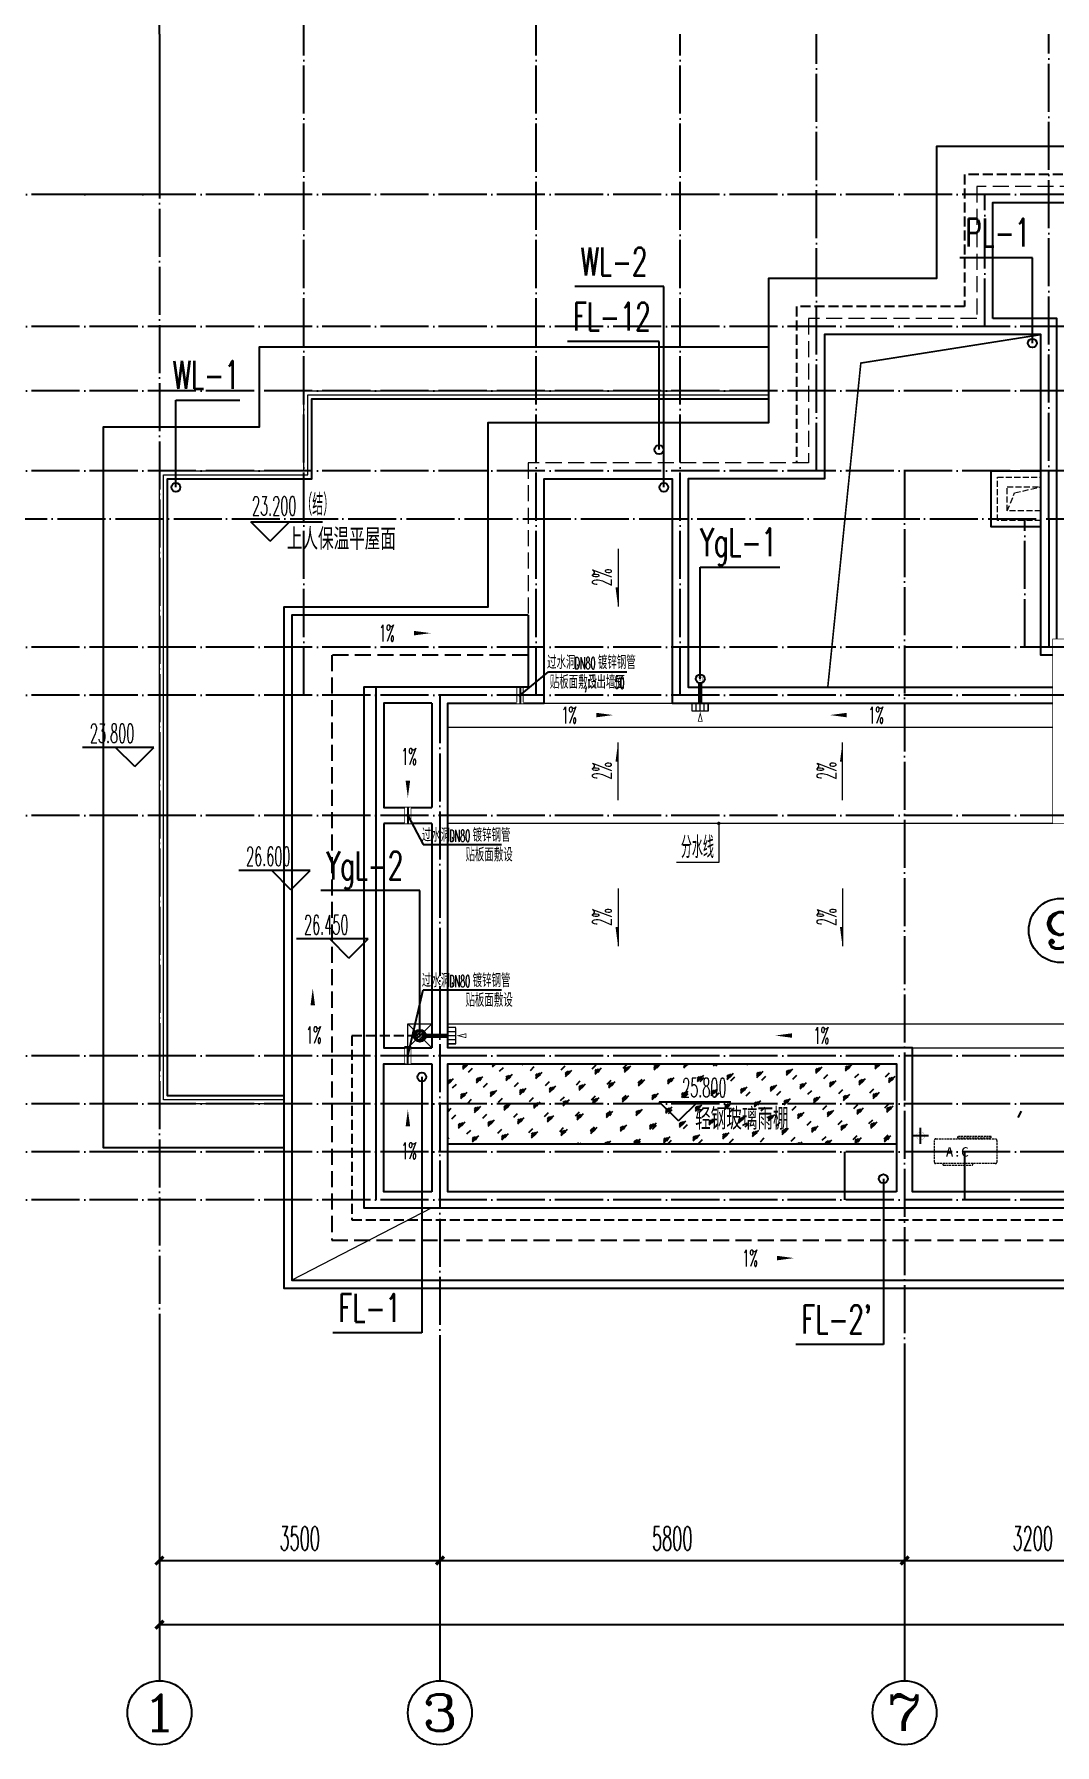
# Model space of a CAD drawing. Extents: x 27938 to 1507990, y 110129 to 923079.
# Drawn here: x 826353 to 839092, y 202607 to 223957 of the extents above; entities that cross this region are included whole.
import ezdxf
from ezdxf.enums import TextEntityAlignment as Align

# ---------------------------------------------------------------- set-up
doc = ezdxf.new("R2010")
doc.units = 0
doc.header["$LTSCALE"] = 1000
doc.header["$MEASUREMENT"] = 0
for name, pattern in [('#P_--_20B1_001_t3$0$DASH', [0.35, 0.25, -0.1]), ('$1$DASH', [0.35, 0.25, -0.1]), ('__DASH', [0.35, 0.25, -0.1]), ('DASH', [0.35, 0.25, -0.1]), ('DOTE', [2.4200000000000004, 2, -0.2, 0.02, -0.2])]:
    doc.linetypes.add(name, pattern=pattern)
for name, color, linetype in [('$RECOVER_210609100354-0', 7, 'Continuous'), ('----建筑底图', 8, 'Continuous'), ('AXIS', 3, 'Continuous'), ('AXIS_TEXT', 7, 'Continuous'), ('DIM_ELEV', 3, 'Continuous'), ('DIM_LEAD', 3, 'Continuous'), ('DIM_废水', 31, 'Continuous'), ('DIM_污水', 2, 'Continuous'), ('DIM_雨水', 4, 'Continuous'), ('DIM_餐饮排水', 31, 'Continuous'), ('DOTE', 1, 'Continuous'), ('LVTRY', 6, 'Continuous'), ('PIPE-雨水', 4, 'TG_Y'), ('PUB_TEXT', 4, 'Continuous'), ('ROOF', 4, 'Continuous'), ('VPIPE-凝结', 150, 'N'), ('VPIPE-废水', 31, 'Continuous'), ('VPIPE-污水', 2, 'W'), ('VPIPE-雨水', 4, 'Y'), ('VPIPE-餐饮排水', 41, 'P'), ('保温', 6, 'Continuous'), ('机电标识类', 1, 'Continuous'), ('污水', 3, 'Continuous'), ('看线', 251, 'Continuous')]:
    doc.layers.add(name, color=color, linetype=linetype)
for name, color, linetype, lineweight in [('平面-分水线', 214, 'Continuous', 15), ('平面-排水沟', 86, 'Continuous', 15), ('平面-栏杆', 135, 'Continuous', 15), ('平面-看线', 45, 'Continuous', 15), ('平面-空调预留孔', 173, 'Continuous', 15), ('空调', 76, 'Continuous', 13), ('线脚', 6, 'Continuous', 15)]:
    doc.layers.add(name, color=color, linetype=linetype, lineweight=lineweight)
doc.styles.add('_TCH_AXIS', font='COMPLEX', dxfattribs={"bigfont": 'GBCBIG'})
doc.styles.add('_TCH_DIM', font='SIMPLEX.shx', dxfattribs={"width": 0.7, "bigfont": 'GBCBIG.shx'})
doc.styles.add('_TCH_DIM_T3', font='SIMPLEX.shx', dxfattribs={"width": 0.4941176470588236, "bigfont": 'GBCBIG.shx'})
doc.styles.add('_TWT_SERIAL', font='SIMPLEX', dxfattribs={"width": 0.8, "height": 3.5, "bigfont": 'HZTXT'})
doc.styles.add('COMPLEX', font='COMPLEX')
doc.styles.add('DIM_FONT_T3', font='SIMPLEX', dxfattribs={"width": 0.7058823529411765, "bigfont": 'GBCBIG'})
doc.styles.get("Standard").update_dxf_attribs({"font": 'gbenor.shx', "bigfont": 'gbcbig.shx'})
doc.styles.add('TG_LINETYPE', font='SIMPLEX', dxfattribs={"width": 0.8, "height": 3, "bigfont": 'HZTXT'})
doc.styles.add('黑体', font='simhei.ttf')
doc.linetypes.add('N', pattern='A,3,-0.2,["N",Standard,S=0.25,R=0,X=-0.1,Y=-0.115],-0.2', length=3.4)
doc.linetypes.add('P', pattern='A,3,-0.2,["P",Standard,S=0.25,R=0,X=-0.1,Y=-0.115],-0.2', length=3.4)
doc.linetypes.add('TG_Y', pattern='A,2,-0.229,["Y",TG_LINETYPE,S=0.1,R=0,X=-0.229,Y=-0.15],0', length=2.229)
doc.linetypes.add('W', pattern='A,3,-0.2,["W",Standard,S=0.25,R=0,X=-0.1,Y=-0.115],-0.2', length=3.4)
doc.linetypes.add('Y', pattern='A,3,-0.2,["Y",Standard,S=0.25,R=0,X=-0.1,Y=-0.115],-0.2', length=3.4)
doc.dimstyles.new('_TCH_ARCH&&100', dxfattribs={"dimtxt": 297.5, "dimasz": 100, "dimexe": 250, "dimexo": 300, "dimgap": 126.25, "dimtad": 1, "dimdec": 0, "dimzin": 0, "dimdsep": 46, "dimtxsty": '_TCH_DIM_T3', "dimblk": 'ARCHTICK', "dimcen": 0.09, "dimclrt": 4, "dimazin": 2, "dimtfac": 1, "dimtdec": 0, "dimtix": 1, "dimtmove": 2, "dimatfit": 3, "dimfxl": 100, "dimtolj": 1, "dimtzin": 0, "dimarcsym": 0})

# ---------------------------------------------------------------- blocks, each defined once
blk = doc.blocks.new('gsergvr')
at = {"layer": '平面-空调预留孔', "linetype": 'DASH', "ltscale": 0.1}
for p, q in [((34075.40689820799, 17176.21177392045), (34075.40689820799, 17166.21177392045)), ((34085.40689820799, 17156.21177392045), (34438.2425664645, 17156.21177392045)), ((34448.2425664645, 17166.21177392045), (34448.2425664645, 17176.21177392045))]:
    blk.add_line(p, q, dxfattribs=at)
blk.add_lwpolyline([(34679.34183939642, 17515.32109233934), (34259.5236940319, 17515.32109233934), (34259.5236940319, 17500.20703668251), (34679.34183939642, 17500.20703668251)], close=True, dxfattribs=at)
blk.add_lwpolyline([(34728.55383313683, 17176.21177392068), (33988.55383313683, 17176.21177392045, -0.414213562373517), (33968.55383313683, 17196.21177392045), (33968.5538331373, 17466.21177392045, -0.414213562372746), (33988.5538331373, 17486.21177392045), (34728.55383313636, 17486.21177392045, -0.4142135623727947), (34748.55383313636, 17466.21177392045), (34748.55383313683, 17196.21177392091, -0.4142135623733224)], format="xyb", close=True, dxfattribs=at)
for centre, start, end in [((34085.40689820799, 17166.21177392045), 180, 270), ((34438.2425664645, 17166.21177392045), 270, 0)]:
    blk.add_arc(centre, 10, start, end, dxfattribs=at)
at = {"layer": '平面-空调预留孔', "color": 251, "linetype": 'DASH', "ltscale": 0.1, "true_color": 0x636466, "style": '黑体', "width": 1.2}
blk.add_text('A.C', height=117.045, dxfattribs=at).set_placement((34110.94965887904, 17264.83656359856))
blk = doc.blocks.new('rtyryrtyeeretee')
at = {"layer": '平面-空调预留孔'}
blk.add_blockref('gsergvr', (635673.4605407391, 326705.7952499206), dxfattribs=at)
blk = doc.blocks.new('GGDGDGDG')
at = {"layer": '机电标识类', "color": 250, "linetype": 'DASH', "ltscale": 400}
for p, q in [((704092.518312035, 766289.778960277), (704092.5180551868, 766489.7787460767)), ((704192.5181975978, 766389.7788858804), (703992.5181975979, 766389.7786917092))]:
    blk.add_line(p, q, dxfattribs=at)
at = {"layer": '空调', "color": 1, "linetype": 'DASH', "const_width": 2}
blk.add_lwpolyline([(704042.5181975979, 766389.7789660976, 0.999999145628318), (704142.5181975978, 766389.7788373376, 0.9999991456387952), (704042.5181975979, 766389.7787402523)], format="xyb", dxfattribs=at)
blk = doc.blocks.new('DFSFSF')
at = {"layer": '平面-分水线'}
for p, q in [((697141.9143252881, 775567.7311356195), (697141.9143252881, 775667.5561356199)), ((697342.3369560526, 775667.5561356199), (697142.6869560517, 775667.5561356199)), ((697193.1069603423, 775567.7311356195), (697193.1069603423, 775667.5561356199)), ((697242.5119560522, 775567.7311356195), (697242.5119560522, 775667.5561356199)), ((697291.916951762, 775567.7311356195), (697291.916951762, 775667.5561356199)), ((697342.3369560526, 775667.5561356199), (697342.3369560526, 775567.7311356195)), ((697342.3369560526, 775567.7311356195), (697342.3369560526, 775667.5561356199)), ((697342.3369560526, 775567.7311356195), (697142.6869560517, 775567.7311356195))]:
    blk.add_line(p, q, dxfattribs=at)
blk = doc.blocks.new('DFGDGDGD')
at = {"layer": '平面-分水线', "const_width": 10}
blk.add_lwpolyline([(697267.5119560522, 775440.6606483405), (697242.5119560522, 775540.6606483405), (697217.5119560522, 775440.6606483405)], close=True, dxfattribs=at)
blk.add_blockref('DFSFSF', (0, 0))
blk = doc.blocks.new('GDGDGDRGDR')
at = {"linetype": '__DASH', "ltscale": 0.1}
blk.add_wipeout([(425935.0893827186, 371498.33181868016), (425734.9359355549, 371498.33181859215), (425734.9359352478, 371418.331818531), (425935.08938238653, 371418.3318185004)], dxfattribs=at).dxf.layer = '污水'
at = {"layer": '机电标识类', "color": 250, "linetype": 'DASH', "ltscale": 400}
for p, q in [((425834.8193114293, 371358.3318185735), (425834.8193114294, 371558.3318185735)), ((425935.0893824034, 371458.3318185734), (425734.9359355539, 371458.3318185735))]:
    blk.add_line(p, q, dxfattribs=at)
at = {"layer": '污水', "linetype": '__DASH', "ltscale": 0.1, "const_width": 10}
blk.add_lwpolyline([(425935.0893824034, 371498.3318185734), (425734.9359355539, 371498.3318185735), (425734.9359355539, 371418.3318185735), (425935.0893824033, 371418.3318185734)], close=True, dxfattribs=at)
blk = doc.blocks.new('HFHFHFTH')
blk.add_lwpolyline([(431616.578812896, 217807.5376053511), (430996.578812896, 217807.5376053511), (430996.578812896, 218507.5376053512), (431616.578812896, 218507.5376053512)])
at = {"layer": '线脚', "color": 150, "linetype": '$1$DASH', "ltscale": 0.3}
for points in [[(431616.578812896, 217887.5376053511), (431076.578812896, 217887.5376053511), (431076.578812896, 218427.5376053512), (431616.578812896, 218427.5376053512)], [(431196.578812896, 218007.5376053511), (431290.042010945, 218231.8769901294), (431616.578812896, 218307.5376053512)]]:
    blk.add_lwpolyline(points, dxfattribs=at)
blk.add_lwpolyline([(431196.578812896, 218307.5376053512), (431616.578812896, 218307.5376053512), (431616.578812896, 218007.5376053511), (431196.578812896, 218007.5376053511)], close=True, dxfattribs=at)
blk = doc.blocks.new('$lvtry$00000171')
at = {"color": 0}
for p, q in [((-74.24621202462731, 10.60660171788186), (-10.60660171788186, 74.24621202462731)), ((-69.81875867368217, -27.39235180270043), (27.39235180242758, 69.81875867368217)), ((-53.03300858900184, -53.03300858886359), (53.03300858900184, 53.03300858886359)), ((-27.39235180242758, -69.81875867368217), (69.81875867368217, 27.39235180270043)), ((10.60660171788186, -74.24621202462731), (74.24621202462731, -10.60660171788186))]:
    blk.add_line(p, q, dxfattribs=at)
blk.add_circle((0, 0), 75, dxfattribs=at)
blk.add_point((0, 0), dxfattribs=at)
blk = doc.blocks.new('R5T6Y7TRF')
at = {"layer": '平面-分水线', "color": 4, "elevation": -134.4000000000001}
blk.add_lwpolyline([(392484.8541893135, -26437.61814984633), (392784.8541893135, -26437.61814984633), (392784.8541893135, -26737.61814984633), (392484.8541893135, -26737.61814984633)], close=True, dxfattribs=at)
for points in [[(392484.8541893137, -26437.61814984609), (392581.6677419271, -26534.43170245946)], [(392688.0406367002, -26534.43170245946), (392784.8541893137, -26437.61814984609)], [(392484.8541893137, -26737.61814984609), (392593.291564103, -26629.18077505683)], [(392676.4168145243, -26629.18077505683), (392784.8541893137, -26737.61814984609)]]:
    blk.add_lwpolyline(points, dxfattribs=at)
at = {"layer": 'LVTRY', "color": 4}
blk.add_blockref('$lvtry$00000171', (392634.8541893135, -26587.61814984633, -134.4000000000001), dxfattribs=at)
blk = doc.blocks.new('_ArchTick')
at = {"color": 0, "linetype": 'ByBlock', "const_width": 0.4}
blk.add_lwpolyline([(-0.5, -0.5), (0.5, 0.5)], dxfattribs=at)
blk = doc.blocks.new('*D1266')
at = {"layer": 'AXIS', "color": 0, "lineweight": -2}
for p, q in [((14302.46589115629, -31499.80005289003), (14302.46589115629, -34749.80005289003)), ((64302.45275874267, -31499.80005289003), (64302.45275874267, -34749.80005289003)), ((14302.46589115629, -34499.80005289003), (64302.45275874267, -34499.80005289003))]:
    blk.add_line(p, q, dxfattribs=at)
at = {"layer": 'Defpoints', "color": 0}
for p in [(14302.46589115629, -31199.80005289003), (64302.45275874267, -31199.80005289003), (64302.45275874267, -34499.80005289003)]:
    blk.add_point(p, dxfattribs=at)
at = {"layer": 'AXIS', "color": 0, "lineweight": -2, "xscale": 100, "yscale": 100, "zscale": 100, "rotation": 180}
blk.add_blockref('_ArchTick', (14302.46589115629, -34499.80005289003), dxfattribs=at)
at = {"layer": 'AXIS', "color": 0, "lineweight": -2, "xscale": 100, "yscale": 100, "zscale": 100}
blk.add_blockref('_ArchTick', (64302.45275874267, -34499.80005289003), dxfattribs=at)
at = {"layer": 'AXIS', "color": 4, "insert": (39302.45932494948, -34224.80005289003), "char_height": 297.5, "attachment_point": 5, "style": '_TCH_DIM_T3'}
blk.add_mtext('\\A1;50000', dxfattribs=at)
blk = doc.blocks.new('*D1267')
at = {"layer": 'AXIS', "color": 0, "lineweight": -2}
for p, q in [((14302.46589115635, -31499.80005289003), (14302.46589115635, -33949.80005289003)), ((17802.46589115751, -31499.80005289003), (17802.46589115751, -33949.80005289003)), ((14302.46589115635, -33699.80005289003), (17802.46589115751, -33699.80005289003))]:
    blk.add_line(p, q, dxfattribs=at)
at = {"layer": 'Defpoints', "color": 0}
for p in [(14302.46589115635, -31199.80005289003), (17802.46589115751, -31199.80005289003), (17802.46589115751, -33699.80005289003)]:
    blk.add_point(p, dxfattribs=at)
at = {"layer": 'AXIS', "color": 0, "lineweight": -2, "xscale": 100, "yscale": 100, "zscale": 100, "rotation": 180}
blk.add_blockref('_ArchTick', (14302.46589115635, -33699.80005289003), dxfattribs=at)
at = {"layer": 'AXIS', "color": 0, "lineweight": -2, "xscale": 100, "yscale": 100, "zscale": 100}
blk.add_blockref('_ArchTick', (17802.46589115751, -33699.80005289003), dxfattribs=at)
at = {"layer": 'AXIS', "color": 4, "insert": (16052.46589115693, -33424.80005289003), "char_height": 297.5, "attachment_point": 5, "style": '_TCH_DIM_T3'}
blk.add_mtext('\\A1;3500', dxfattribs=at)
blk = doc.blocks.new('*D1268')
at = {"layer": 'AXIS', "color": 0, "lineweight": -2}
for p, q in [((17802.46589115751, -31499.80005289003), (17802.46589115751, -33949.80005289003)), ((23602.4444134931, -31499.80005289003), (23602.4444134931, -33949.80005289003)), ((17802.46589115751, -33699.80005289003), (23602.4444134931, -33699.80005289003))]:
    blk.add_line(p, q, dxfattribs=at)
at = {"layer": 'Defpoints', "color": 0}
for p in [(17802.46589115751, -31199.80005289003), (23602.4444134931, -31199.80005289003), (23602.4444134931, -33699.80005289003)]:
    blk.add_point(p, dxfattribs=at)
at = {"layer": 'AXIS', "color": 0, "lineweight": -2, "xscale": 100, "yscale": 100, "zscale": 100, "rotation": 180}
blk.add_blockref('_ArchTick', (17802.46589115751, -33699.80005289003), dxfattribs=at)
at = {"layer": 'AXIS', "color": 0, "lineweight": -2, "xscale": 100, "yscale": 100, "zscale": 100}
blk.add_blockref('_ArchTick', (23602.4444134931, -33699.80005289003), dxfattribs=at)
at = {"layer": 'AXIS', "color": 4, "insert": (20702.4551523253, -33424.80005289003), "char_height": 297.5, "attachment_point": 5, "style": '_TCH_DIM_T3'}
blk.add_mtext('\\A1;5800', dxfattribs=at)
blk = doc.blocks.new('*D1269')
at = {"layer": 'AXIS', "color": 0, "lineweight": -2}
for p, q in [((23602.4444134931, -31499.80005289003), (23602.4444134931, -33949.80005289003)), ((26802.45933210419, -31499.80005289003), (26802.45933210419, -33949.80005289003)), ((23602.4444134931, -33699.80005289003), (26802.45933210419, -33699.80005289003))]:
    blk.add_line(p, q, dxfattribs=at)
at = {"layer": 'Defpoints', "color": 0}
for p in [(23602.4444134931, -31199.80005289003), (26802.45933210419, -31199.80005289003), (26802.45933210419, -33699.80005289003)]:
    blk.add_point(p, dxfattribs=at)
at = {"layer": 'AXIS', "color": 0, "lineweight": -2, "xscale": 100, "yscale": 100, "zscale": 100, "rotation": 180}
blk.add_blockref('_ArchTick', (23602.4444134931, -33699.80005289003), dxfattribs=at)
at = {"layer": 'AXIS', "color": 0, "lineweight": -2, "xscale": 100, "yscale": 100, "zscale": 100}
blk.add_blockref('_ArchTick', (26802.45933210419, -33699.80005289003), dxfattribs=at)
at = {"layer": 'AXIS', "color": 4, "insert": (25202.45187279864, -33424.80005289003), "char_height": 297.5, "attachment_point": 5, "style": '_TCH_DIM_T3'}
blk.add_mtext('\\A1;3200', dxfattribs=at)
blk = doc.blocks.new('_AXISO')
at = {"color": 0}
blk.add_circle((0, 0), 0.5, dxfattribs=at)
at = {"layer": 'AXIS_TEXT', "color": 0, "style": 'COMPLEX', "width": 1.041666666666667}
blk.add_attdef('A', text='', height=0.56, dxfattribs=at).set_placement((-0.25, -0.28), (0.25, -0.28), align=Align.FIT)
blk = doc.blocks.new('*D1279')
at = {"layer": 'AXIS', "color": 0, "lineweight": -2}
for p, q in [((14302.4658911585, -14349.80005535585), (14302.4658911585, -11099.80005404908)), ((64302.46589045407, -14349.80005532136), (64302.46589045407, -11099.80005404908)), ((14302.4658911585, -11349.80005404908), (64302.46589045407, -11349.80005404908))]:
    blk.add_line(p, q, dxfattribs=at)
at = {"layer": 'Defpoints', "color": 0}
for p in [(64302.46589045407, -11349.80005404908), (14302.4658911585, -14649.80005535585), (64302.46589045407, -14649.80005532136)]:
    blk.add_point(p, dxfattribs=at)
at = {"layer": 'AXIS', "color": 0, "lineweight": -2, "xscale": 100, "yscale": 100, "zscale": 100, "rotation": 180}
blk.add_blockref('_ArchTick', (14302.4658911585, -11349.80005404908), dxfattribs=at)
at = {"layer": 'AXIS', "color": 0, "lineweight": -2, "xscale": 100, "yscale": 100, "zscale": 100}
blk.add_blockref('_ArchTick', (64302.46589045407, -11349.80005404908), dxfattribs=at)
at = {"layer": 'AXIS', "color": 4, "insert": (39302.46589080628, -11074.80005404908), "char_height": 297.5, "attachment_point": 5, "style": '_TCH_DIM_T3'}
blk.add_mtext('\\A1;50000', dxfattribs=at)
blk = doc.blocks.new('A$C7FBD0C6F')
at = {"layer": '保温', "linetype": 'Continuous', "ltscale": 10}
h = blk.add_hatch(dxfattribs=at)
h.set_pattern_fill('玻璃1', color=8, scale=35, style=0)
h.set_pattern_definition([(45, (-406314.1128116931, -238592.8014090532), (-171.459252302114, 171.459252302114), [78.4, -201.6]), (45, (-406280.5128116931, -238578.8014090532), (-171.459252302114, 171.459252302114), [33.6, -246.4]), (45, (-406314.1128116931, -238578.8014090532), (-171.459252302114, 171.459252302114), [56, -224]), (45, (-406297.3128116931, -238592.8014090532), (188.0904037956217, -188.0904037956217), [70, -210]), (45, (-406314.1128116931, -238606.8014090532), (-171.459252302114, 171.459252302114), [112, -168]), (45, (-406314.1128116931, -238564.8014090532), (-171.459252302114, 171.459252302114), [28, -252])])
h.paths.add_polyline_path([(23502.54010701401, -28499.89109875041), (23502.52596144367, -27499.85321578756), (17902.46584753384, -27499.78394197172), (17902.47999310418, -28499.82182493457)])
at = {"layer": '平面-排水沟'}
for points in [[(20026.39090789965, -21793.30341650182), (20026.38838819314, -21553.30341651505), (19994.3883881949, -21553.30375247591)], [(20026.39090789965, -23489.23442424685), (20026.38838819314, -23729.23442423363), (19994.3883881949, -23729.23408827276)], [(22827.89090789965, -23489.23442424685), (22827.88838819314, -23729.23442423363), (22795.8883881949, -23729.23408827276)], [(20026.39090789965, -26033.30341650182), (20026.38838819314, -25793.30341651505), (19994.3883881949, -25793.30375247591)], [(22827.89090789965, -26033.30341650182), (22827.88838819314, -25793.30341651505), (22795.8883881949, -25793.30375247591)]]:
    blk.add_hatch(color=8, dxfattribs=at).paths.add_polyline_path(points)
at = {"layer": '$RECOVER_210609100354-0', "color": 8, "const_width": 8}
blk.add_lwpolyline([(25452.46589588001, -22199.8000540486), (28152.4658861403, -22199.80005404862), (28152.4658861403, -24499.8000540908), (25452.46589588001, -24499.8000540908)], close=True, dxfattribs=at)
at = {"color": 8}
blk.add_line((25057.59556554729, -28093.41988455231), (25014.38836610905, -28168.57606949069), dxfattribs=at)
at = {"color": 8, "const_width": 20}
blk.add_lwpolyline([(22643.88712805347, -22799.80005888647), (23056.38712801266, -18754.30005406681), (25302.46583053574, -18399.80005388887)], dxfattribs=at)
at = {"layer": 'AXIS', "color": 8}
for p, q in [((14302.46589115623, -14649.80005406681), (14302.46589115623, -10649.80005406681)), ((16102.46589115646, -14649.80005406681), (16102.46589115646, -10649.80005406681)), ((19002.46589038102, -14649.80005406681), (19002.46589038102, -10649.80005406681)), ((14302.46589115635, -31199.80005289003), (14302.46589115635, -35199.80005289003)), ((17802.46589115734, -31199.8000528902), (17802.46589115734, -35199.8000528902)), ((23602.44441349315, -31199.85803825059), (23602.44441349315, -35199.85803825059))]:
    blk.add_line(p, q, dxfattribs=at)
at = {"layer": 'DIM_ELEV', "color": 8}
for p, q in [((15684.00204623007, -20976.86738854219), (15444.00204623007, -20736.86738854219)), ((15444.00204623007, -20736.86738854219), (16336.25242962997, -20736.86738854219)), ((15684.00204623007, -20976.86738854219), (15924.00204623007, -20736.86738854219)), ((14233.38718984387, -23550.66314960457), (13341.13680644397, -23550.66314960457)), ((13993.38718984387, -23790.66314960457), (13753.38718984387, -23550.66314960457)), ((13993.38718984387, -23790.66314960457), (14233.38718984387, -23550.66314960457)), ((16183.46584597632, -25087.30005398704), (15291.21546257642, -25087.30005398704)), ((15943.46584597632, -25327.30005398704), (15703.46584597632, -25087.30005398704)), ((15943.46584597632, -25327.30005398704), (16183.46584597632, -25087.30005398704)), ((16906.88712866203, -25940.8000513922), (16014.63674526213, -25940.8000513922)), ((16666.88712866203, -26180.8000513922), (16426.88712866203, -25940.8000513922)), ((16666.88712866203, -26180.8000513922), (16906.88712866203, -25940.8000513922)), ((20779.99527918187, -28213.45602610026), (20539.99527918187, -27973.45602610026)), ((20539.99527918187, -27973.45602610026), (21432.24566258176, -27973.45602610026)), ((20779.99527918187, -28213.45602610026), (21019.99527918187, -27973.45602610026))]:
    blk.add_line(p, q, dxfattribs=at)
at = {"layer": 'DIM_LEAD', "color": 8}
for p, q in [((19157.88718830689, -22609.30140905315), (20136.38718830692, -22609.30140905315)), ((17594.26203989529, -24764.39507962595), (18572.76203989531, -24764.39507962595)), ((17594.26208489842, -26578.96848220954), (18572.76208489845, -26578.96848220954))]:
    blk.add_line(p, q, dxfattribs=at)
at = {"layer": 'DOTE', "color": 169, "linetype": 'DOTE', "ltscale": 0.3}
for p, q in [((14302.46589115623, -14649.80005406681), (14302.46589115635, -31199.80005289003)), ((16102.46589027159, -22899.80006129062), (16102.46589027159, -14649.80005406681)), ((19002.46589038102, -22899.80005309894), (19002.46589038102, -14649.80005406681)), ((20802.46589047147, -22899.80005309894), (20802.46589105699, -14649.80005406681)), ((22502.46588991862, -20099.80006161355), (22502.46588989184, -14649.80005406681)), ((25402.4658904993, -20699.52979386854), (25402.46589049918, -14649.80005406681)), ((66302.46589040197, -16649.80005406681), (12302.46589115635, -16649.80005406681)), ((24602.4658904993, -18299.80005386425), (24602.46589049918, -16649.80005406687)), ((66302.46589040197, -18299.80005386425), (12302.46589115635, -18299.80005386425)), ((66302.46589040197, -19099.80005979235), (12302.46589115635, -19099.80005979229)), ((66302.46589040197, -20099.80005330971), (12302.46589115635, -20099.80005330959)), ((23602.6828008946, -20099.80005330965), (23602.44441473804, -31199.80005289003)), ((12302.46589115635, -20699.52978280903), (66302.46589040197, -20699.52982839773)), ((25102.46514779772, -22299.80005404865), (25102.46514753322, -20699.80005404772)), ((66302.46589040197, -22299.80005404877), (12302.46589115635, -22299.8000540486)), ((66302.46589040197, -22899.800053099), (12302.46589115635, -22899.80005309894)), ((17802.46589098452, -22899.80006120331), (17802.46589098452, -31199.80005289003)), ((66302.46589040197, -24399.80005482514), (12302.46589115635, -24399.80005378841)), ((66302.46589040197, -27399.80006144871), (12302.46589115635, -27399.80006144871)), ((17002.46589098452, -27399.80006144865), (17002.46589098452, -27999.80006144877)), ((66302.46589040197, -27999.80006144877), (12302.46589115635, -27999.80006144877)), ((66302.46589040197, -28599.80005289009), (12302.46589115635, -28599.80005289009)), ((22852.50025276397, -28599.80005289003), (22852.48736702581, -29199.80005289003)), ((24352.47018638696, -28599.80005289003), (24352.48307212512, -29199.80005289003)), ((66302.46589040197, -29199.80005289009), (12302.46589115635, -29199.80005289003))]:
    blk.add_line(p, q, dxfattribs=at)
at = {"layer": 'DOTE', "color": 169, "ltscale": 0.2}
for p, q in [((25402.4658904993, -20699.52979386848), (25402.4658904993, -22299.80005404865)), ((17002.46592027223, -22799.80005204171), (17002.46589098452, -29199.80005289006))]:
    blk.add_line(p, q, dxfattribs=at)
at = {"layer": 'ROOF', "color": 8, "ltscale": 0.8}
for points in [[(37052.47741890716, -27299.80004642159), (37052.47725168179, -22299.80006129551), (35202.46584045689, -22299.80006118026), (35202.46584076656, -19499.80006165386), (31702.46584164206, -19499.80006156722), (31702.46584168664, -17699.8000538201), (29602.46482093318, -17699.80005396029), (29602.46482081671, -16049.80005004007), (24002.46684472926, -16049.80005447831), (24002.46684615978, -17699.80005395639), (21902.46582973213, -17699.80005383358), (21902.46582962951, -19499.80006170791), (18402.46582981513, -19499.80006175925), (18402.46570958773, -21799.79842414547), (17702.46570913971, -21799.79842442524)], [(24702.46583020507, -18199.80005386425), (24702.46583020495, -16749.80005406687), (28902.46583114198, -16749.80005406687), (28902.46583114198, -18199.80005386425), (28102.46583122638, -18199.80005386425), (28102.4658290316, -20799.52979614795), (30102.26180068078, -20799.52979783624), (30102.26180068078, -20199.80005330962), (34502.46583126026, -20199.80005330965), (34502.46583126026, -22999.80005309658), (36352.47725167952, -22999.80005314076), (36352.47725167946, -27299.73187383419), (29902.42293982097, -27299.86824906321), (29902.42348334694, -29099.80005290045), (23702.50831252063, -29099.80005287967), (23702.50776899472, -27299.86019527123), (17902.45441051788, -27299.73777961245), (17902.46532312391, -22999.80006113616), (19102.46583132882, -22999.80006065653), (19102.46583010256, -20199.80006174897), (20702.46583011933, -20199.80006168169), (20702.4658301794, -22999.80005309894), (25452.46589588001, -22999.80005309894)], [(25502.46583020495, -22199.80005404862), (25502.46583020501, -18199.80005386422), (24702.46583020507, -18199.80005386425)], [(15852.46585193661, -28549.80005585952), (13602.46589111764, -28549.80006328807), (13602.46589094045, -19549.80610268062), (15552.46589276363, -19549.78193765634), (15552.46589282813, -18549.80006162904), (21902.46582968364, -18549.80006149251)], [(25452.44336995919, -22399.80394547741), (25302.46583012742, -22399.80419072532), (25302.46583053574, -18399.80005388887), (22602.46582957992, -18399.80005392485), (22602.4658296039, -20199.80125821719), (20902.46583004791, -20199.80125825366), (20902.46583010367, -22799.8000608884), (25452.465833669, -22799.80005565772)], [(15852.46584048972, -27899.8000560246), (14402.46589110483, -27899.80006103986), (14402.46589095326, -20199.79737648036), (16202.46589272167, -20199.77321145608), (16202.46589278616, -19199.80006161507), (21902.46582964662, -19199.80006149251)], [(17702.46570913971, -21799.79842442524), (15852.47711132956, -21799.79842552045), (15852.46581231285, -26299.80005468885), (15852.46581231285, -26299.80005468885), (15852.46588275506, -30299.80005237326), (37752.46580095083, -30299.80005237326), (37752.46580650803, -29099.80005869447), (39302.46583327849, -29099.80005436455)], [(18902.46584337403, -21899.79845738964), (15952.46582618076, -21899.79841727007), (15952.46588099399, -30199.80005237326), (37652.46580141393, -30199.80005237326), (37652.46580697113, -28999.80005897381), (39302.46583299915, -28999.80005436455)], [(17702.46583176503, -22799.80005524505), (16852.46589098452, -22799.80005135527), (16852.46589098452, -29299.80005237326), (17702.46583043697, -29299.80005242897)], [(17702.46583084977, -22999.80006470345), (17102.4803324269, -22999.80027783423), (17102.47595013253, -24299.8000603753), (17702.46583191352, -24299.80004559137)], [(17702.46589223086, -22999.80006470342), (17702.46589196526, -24299.80004559137)], [(17102.47527593328, -24499.80004735471), (17102.46583714371, -27299.80006795918), (17702.46583436831, -27299.80003890154)], [(17702.46583191352, -24499.8000607476), (17102.47527593328, -24499.80004735471)], [(17702.4658919244, -24499.8000607476), (17702.46589135227, -27299.80003890154)], [(17702.46589094365, -29299.80005242897), (36752.46581427433, -29299.80005367717), (36752.46581427433, -27299.80005525079), (37052.47725168179, -27299.80005394691)], [(17702.46589098452, -29099.80005289003), (17102.46589098452, -29099.80005289003), (17102.46589098452, -27499.80006144871), (17702.46589098452, -27499.80006144871)], [(17702.46589131141, -27499.80006144871), (17702.46589098452, -29099.80005289003)]]:
    blk.add_lwpolyline(points, dxfattribs=at)
at = {"layer": 'ROOF', "color": 8, "linetype": '__DASH', "ltscale": 0.8}
blk.add_lwpolyline([(18902.46583657409, -22399.80031669137), (16452.47687477776, -22399.79752363462), (16452.46587218874, -29699.80005237326), (37152.46580372943, -29699.80005237326), (37152.46580928657, -28499.80006037056), (39302.4658316024, -28499.80005436455)], dxfattribs=at)
at = {"layer": 'ROOF', "color": 8, "ltscale": 0.8}
blk.add_lwpolyline([(23502.52596144367, -29099.80005237326), (17902.46586162254, -29099.80654381574), (17902.46583344531, -27499.79044574159), (23502.52596144367, -27499.92247727601)], close=True, dxfattribs=at)
at = {"layer": 'VPIPE-凝结', "color": 8}
for p, q in [((21052.45303383446, -22999.80005309478), (21052.45306717505, -22749.80014678559)), ((17902.45498449152, -27149.7249833392), (17607.46490715124, -27149.84265985692))]:
    blk.add_line(p, q, dxfattribs=at)
at = {"layer": 'VPIPE-雨水', "color": 8}
for centre in [(21052.41135762102, -22694.80016260085), (17552.46492296649, -27149.80095030289)]:
    blk.add_circle(centre, 55, dxfattribs=at)
at = {"layer": '保温', "color": 8, "linetype": 'Continuous', "ltscale": 10}
blk.add_line((17902.46583344531, -28499.79044574159), (23502.52596144367, -28499.92247727601), dxfattribs=at)
at = {"layer": '平面-排水沟', "color": 8}
for p, q in [((19102.46583132882, -22999.80006065653), (20702.4658301794, -22999.80006062222)), ((17902.46456181695, -23299.78089231209), (25452.46589588001, -23299.80005309894)), ((25452.46589588001, -24499.80005409065), (17902.45986682089, -24499.80005409065)), ((21283.01316427346, -24499.80004550083), (21283.0131642737, -24989.1411036035)), ((21283.0131642737, -24989.1411036035), (20754.90442535304, -24989.1411036035)), ((17902.45441051788, -26999.73777961245), (36352.47725167946, -26999.73777961271)), ((23702.50776895724, -27299.73602817656), (29902.42293982097, -27299.86824906321)), ((17702.46583043697, -29299.80005242897), (15952.46588099399, -30199.80005237326))]:
    blk.add_line(p, q, dxfattribs=at)
for points in [[(20026.38334813091, -21073.24158090699), (20026.39090789965, -21793.30341650182)], [(20026.38334813091, -24209.29625984168), (20026.39090789965, -23489.23442424685)], [(22827.88334813091, -24209.29625984168), (22827.89090789965, -23489.23442424685)], [(20026.38334813091, -25313.24158090699), (20026.39090789965, -26033.30341650182)], [(22827.88334813091, -25313.24158090699), (22827.89090789965, -26033.30341650182)]]:
    blk.add_lwpolyline(points, dxfattribs=at)
for points in [[(17280.38718815736, -22125.2984362884, 0, 0, 0), (17688.19895192148, -22125.29843628817, 0, 56.00000000000001, 0), (17478.19895192148, -22125.29843628829, 0, 0, 0)], [(19556.94923590519, -23147.66056221249, 0, 0, 0), (19964.76099966932, -23147.66056221272, 0, 56.00000000000001, 0), (19754.76099966932, -23147.6605622126, 0, 0, 0)], [(23079.4568317635, -23147.66056221249, 0, 0, 0), (22671.64506799937, -23147.66056221272, 0, 56.00000000000001, 0), (22881.64506799937, -23147.66056221272, 0, 0, 0)], [(16215.57534760947, -26966.70405692296, 0, 0, 0), (16215.57534760924, -26558.89229315883, 0, 56.00000000000001, 0), (16215.57534760936, -26768.89229315883, 0, 0, 0)], [(22396.9568317635, -27147.59828872606, 0, 0, 0), (21989.14506799937, -27147.59828872629, 0, 56.00000000000001, 0), (22199.14506799937, -27147.59828872629, 0, 0, 0)], [(17403.0156658091, -28411.19936891535, 0, 0, 0), (17402.47089100617, -28071.49227969983, 0, 56.00000000000001, 0), (17402.80765925488, -28281.49200966905, 0, 0, 0)], [(21814.06236767059, -29925.30005237326, 0, 0, 0), (22221.87413143471, -29925.30005237303, 0, 56.00000000000001, 0), (22011.87413143471, -29925.30005237315, 0, 0, 0)]]:
    blk.add_lwpolyline(points, format="xyseb", dxfattribs=at)
at = {"layer": '平面-排水沟', "color": 8, "const_width": 21.33333333333333}
blk.add_lwpolyline([(21283.01316427346, -24489.13337883416, 1), (21283.01316427347, -24510.4667121675, 1)], format="xyb", close=True, dxfattribs=at)
at = {"layer": '平面-栏杆', "color": 8}
for points in [[(15852.46584225079, -27999.8000560246), (14302.46589110681, -27999.80006138573), (14302.46589095128, -20099.79871897271), (16102.46589272813, -20099.77455394843), (16102.46589279262, -19099.80006161722), (21902.46582965233, -19099.80006149251)], [(15852.46584137029, -27949.8000560246), (14352.46589110582, -27949.80006121279), (14352.46589095227, -20149.79804772657), (16152.46589272493, -20149.77388270228), (16152.46589278942, -19149.80006161617), (21902.46582964947, -19149.80006149251)]]:
    blk.add_lwpolyline(points, dxfattribs=at)
at = {"layer": '平面-看线', "color": 8, "linetype": 'DASH', "ltscale": 0.8}
blk.add_lwpolyline([(36752.46581427433, -27299.80005525079), (36552.47725168179, -27299.80005394691), (36552.47725168179, -22799.80006126437), (34702.46584040159, -22799.80006114912), (34702.46584071126, -19999.80006164149), (31202.46584162966, -19999.80006155485), (31202.46584167425, -18199.80005385348), (29102.46482096845, -18199.80005399368), (29102.46482085198, -16549.80005043634), (24502.46684516274, -16549.80005408204), (24502.46684659325, -18199.80005398564), (22402.46582970361, -18199.80005386283), (22402.46582960099, -19999.80006170057), (18902.46583001496, -19999.80006175191), (18902.4658307744, -21899.79845738964)], dxfattribs=at)
at = {"layer": '看线', "color": 8, "linetype": '#P_--_20B1_001_t3$0$DASH', "ltscale": 0.5}
for points in [[(31352.46584162966, -19999.80006155858), (31352.46584167797, -18049.80005384347), (29252.46482095786, -18049.80005398366), (29252.46482084139, -16399.80005031746), (24352.4668450327, -16399.80005420092), (24352.46684646321, -18049.80005397688), (22252.46582971216, -18049.80005385407), (22252.46582961176, -19999.80006170279)], [(17702.46583423682, -27149.80133105244), (16702.47687918041, -27149.7987927655), (16702.46586778609, -29449.80005237326), (36902.46580488718, -29449.80005237326), (36902.46581044432, -28249.80006106893), (39302.46583090402, -28249.80005436455)]]:
    blk.add_lwpolyline(points, dxfattribs=at)
at = {"color": 8}
for name, p in [('HFHFHFTH', (-406314.1128116931, -238606.8014090532)), ('DFGDGDGD', (-676190.0589222178, -798667.3561887144)), ('R5T6Y7TRF', (-375082.3883549456, -562.1818890552095, 134.4000000000001)), ('GGDGDGDG', (-680290.0078280076, -794789.5789829695)), ('rtyryrtyeeretee', (-645668.0230716055, -372628.6808536081))]:
    blk.add_blockref(name, p, dxfattribs=at)
at = {"color": 8, "xscale": -1, "rotation": 90}
blk.add_blockref('DFGDGDGD', (793570.0111201111, 670092.7869727131), dxfattribs=at)
at = {"layer": 'AXIS', "color": 8}
ref = blk.add_blockref('_AXISO', (25552.46589579526, -25836.0631140669), dxfattribs=dict(at, xscale=800, yscale=800, zscale=800))
ref.add_attrib('A', '9', dxfattribs={"layer": 'AXIS_TEXT', "color": 8, "ltscale": 0.5, "height": 452.5483399593904, "style": '_TCH_AXIS', "width": 1.500000000000012}).set_placement((25326.19172581557, -26062.3372840466), (25778.74006577496, -26062.3372840466), align=Align.FIT)
ref = blk.add_blockref('_AXISO', (14302.46589115635, -35599.80005289003), dxfattribs=dict(at, xscale=800, yscale=800, zscale=800))
ref.add_attrib('A', '1', dxfattribs={"layer": 'AXIS_TEXT', "color": 8, "ltscale": 0.5, "height": 452.5483399593904, "style": '_TCH_AXIS', "width": 2.333333333333333}).set_placement((14076.19172117665, -35826.07422286973), (14528.74006113604, -35826.07422286973), align=Align.FIT)
ref = blk.add_blockref('_AXISO', (17802.46589115734, -35599.8000528902), dxfattribs=dict(at, xscale=800, yscale=800, zscale=800))
ref.add_attrib('A', '3', dxfattribs={"layer": 'AXIS_TEXT', "color": 8, "ltscale": 0.5, "height": 452.5483399593904, "style": '_TCH_AXIS', "width": 1.500000000000012}).set_placement((17576.19172117764, -35826.0742228699), (18028.74006113703, -35826.0742228699), align=Align.FIT)
ref = blk.add_blockref('_AXISO', (23602.44441349315, -35599.85803825059), dxfattribs=dict(at, xscale=800, yscale=800, zscale=800))
ref.add_attrib('A', '7', dxfattribs={"layer": 'AXIS_TEXT', "color": 8, "ltscale": 0.5, "height": 452.5483399593904, "style": '_TCH_AXIS', "width": 1.500000000000012}).set_placement((23376.17024351346, -35826.13220823029), (23828.71858347285, -35826.13220823029), align=Align.FIT)
at = {"layer": 'DIM_ELEV', "color": 8, "style": '_TCH_DIM'}
for s, height, width, p in [('23.200', 238, 0.4941176470588236, (15457.68013946409, -20656.7873885422)), ('（结）', 270.0709219858156, 0.7, (16073.68013946409, -20656.7873885422))]:
    blk.add_text(s, height=height, dxfattribs=dict(at, width=width)).set_placement(p)
at = {"layer": 'DIM_ELEV', "color": 7, "style": '_TCH_DIM', "width": 0.4941176470588236}
for s, p in [('23.800', (13433.61680644397, -23494.6631496046)), ('26.600', (15383.69546257642, -25031.30005398707)), ('26.450', (16107.11674526213, -25884.80005139223)), ('25.800', (20825.84566258176, -27917.45602610029))]:
    blk.add_text(s, height=238, dxfattribs=at).set_placement(p)
at = {"layer": 'DIM_LEAD', "color": 7, "style": '_TCH_DIM'}
for s, height, width, p in [('过水洞，', 168.7943262411347, 0.7, (19139.74357128564, -22574.30140905315)), ('镀锌钢管', 168.7943262411347, 0.7, (19774.28612447713, -22574.30140905315)), ('DN80', 148.75, 0.4941176470588236, (19483.78612447713, -22574.30140905315)), ('贴板面敷设', 168.7943262411347, 0.7, (19173.29144362607, -22819.30140905315)), (',', 148.75, 0.4941176470588236, (19603.34463511543, -22819.30140905315)), ('凸出墙面', 168.7943262411347, 0.7, (19638.34463511543, -22819.30140905315)), ('50', 148.75, 0.4941176470588236, (19982.38718830692, -22819.30140905315)), ('镀锌钢管', 168.7943262411347, 0.7, (18210.66097606552, -24729.39507962595)), ('DN80', 148.75, 0.4941176470588236, (17920.16097606552, -24729.39507962595)), ('贴板面敷设', 168.7943262411347, 0.7, (18120.74076329957, -24974.39507962595)), ('过水洞，', 168.7943262411347, 0.7, (17576.11846787717, -26543.96848220954)), ('DN80', 148.75, 0.4941176470588236, (17920.16102106866, -26543.96848220954)), ('镀锌钢管', 168.7943262411347, 0.7, (18210.66102106866, -26543.96848220954)), ('贴板面敷设', 168.7943262411347, 0.7, (18120.7408083027, -26788.96848220954))]:
    blk.add_text(s, height=height, dxfattribs=dict(at, width=width)).set_placement(p)
at = {"layer": 'PUB_TEXT', "color": 8}
for s, height, p in [('上人保温平屋面', 270.0709219858156, (15891.99672746245, -21086.1883656526)), ('YL', 56.00000000000001, (21022.07802428769, -22722.80016260082)), ('YL', 56.00000000000001, (17522.13158963316, -27177.80095030289)), ('轻钢玻璃雨棚', 270.0709219858156, (20987.98996041424, -28322.77700321068))]:
    blk.add_text(s, height=height, dxfattribs=at).set_placement(p)
at = {"layer": '平面-排水沟', "color": 7, "style": '_TCH_DIM', "width": 0.4941176470588236}
for rotation, p in [(90.00060153562018, (19946.30824508957, -21539.67333944062)), (89.99939846437984, (19946.30601094973, -23955.66450129633)), (89.99939846437984, (22747.80601094979, -23955.6645012963)), (90.00060153562018, (19946.30824508957, -25779.67333944062)), (90.00060153562018, (22747.80824508963, -25779.67333944062))]:
    blk.add_text('2%', height=238, rotation=rotation, dxfattribs=at).set_placement(p)
at = {"layer": '平面-排水沟', "color": 7}
for s, height, style, width, p in [('1%', 208.25, '_TCH_DIM', 0.4941176470588236, (17043.71718815735, -22229.42343628844)), ('1%', 208.25, '_TCH_DIM', 0.4941176470588236, (19320.27923590519, -23251.78556221245)), ('1%', 208.25, '_TCH_DIM', 0.4941176470588236, (23149.52683176351, -23251.78556221248)), ('1%', 208.25, '_TCH_DIM', 0.4941176470588236, (17319.82803414809, -23768.50383250609)), ('分水线', 270.0709219858156, 'DIM_FONT_T3', 0.7058823529411765, (20810.90442535304, -24933.1411036035)), ('1%', 208.25, '_TCH_DIM', 0.4941176470588236, (16132.27534760957, -27245.02405692296)), ('1%', 208.25, '_TCH_DIM', 0.4941176470588236, (22467.02683176351, -27251.72328872602)), ('1%', 208.25, '_TCH_DIM', 0.4941176470588236, (17319.82803414803, -28689.51927881509)), ('1%', 208.25, '_TCH_DIM', 0.4941176470588236, (21577.39236767058, -30029.4250523733))]:
    blk.add_text(s, height=height, dxfattribs=dict(at, style=style, width=width)).set_placement(p)
at = {"layer": 'AXIS', "color": 8}
for p1, p2, distance, picture, middle in [((14302.4658911585, -14649.80005535585), (64302.46589045407, -14649.80005532136), 3300.0000012722817, '*D1279', (39302.46589080628, -11074.80005404908)), ((14302.46589115629, -31199.80005289003), (64302.45275874267, -31199.80005289003), -3300, '*D1266', (39302.45932494948, -34224.80005289003)), ((14302.46589115635, -31199.80005289003), (17802.46589115751, -31199.80005289003), -2500, '*D1267', (16052.46589115693, -33424.80005289003)), ((17802.46589115751, -31199.80005289003), (23602.4444134931, -31199.80005289003), -2500, '*D1268', (20702.4551523253, -33424.80005289003)), ((23602.4444134931, -31199.80005289003), (26802.45933210419, -31199.80005289003), -2500, '*D1269', (25202.45187279864, -33424.80005289003))]:
    dim = blk.add_aligned_dim(p1=p1, p2=p2, distance=distance, dimstyle='_TCH_ARCH&&100', dxfattribs=at)
    dim.commit()
    dim.dimension.update_dxf_attribs({"geometry": picture, "text_midpoint": middle})
at = {"color": 8, "rotation": 89.9999999997999}
for p in [(390260.7976482204, -448734.6193658252), (388860.8027081089, -450234.6193715462)]:
    blk.add_blockref('GDGDGDRGDR', p, dxfattribs=at)
at = {"color": 8, "xscale": -1, "rotation": 90.00000000020009}
blk.add_blockref('GDGDGDRGDR', (388860.802753112, 398435.1358850518), dxfattribs=at)
at = {"layer": 'DIM_LEAD', "color": 8}
for p, q in [((18802.47103283409, -22899.80211087875), (19157.88718830689, -22609.30140905315)), ((17402.47089102265, -24399.80005881962), (17594.26203989529, -24764.39507962595)), ((17402.47093602578, -27399.68342767478), (17594.26208489842, -26578.96848220954))]:
    blk.add_line(p, q, dxfattribs=at)
at = {"layer": 'DIM_LEAD', "color": 8, "const_width": 20}
for points in [[(18794.72831825349, -22906.13064711736, 1), (18810.21374741468, -22893.47357464014, 1)], [(17397.81534604331, -24390.94986667789, 1), (17407.12643600198, -24408.65025096134, 1)], [(17400.19536566076, -27409.42107520968, 1), (17404.74650639081, -27389.94578013989, 1)]]:
    blk.add_lwpolyline(points, format="xyb", close=True, dxfattribs=at)
at = {"layer": 'ROOF', "color": 8, "ltscale": 0.8}
blk.add_lwpolyline([(18902.46584337403, -21899.79845738964), (18902.46583113412, -22799.80006073648), (17702.46589227172, -22799.80005524505)], dxfattribs=at)
at = {"layer": '平面-排水沟', "color": 8}
blk.add_lwpolyline([(17403.0156658091, -23838.57374240583, 0, 0, 0), (17402.47089100617, -24178.28083162135, 0, 56.00000000000001, 0), (17402.80765925488, -23968.28110165213, 0, 0, 0)], format="xyseb", dxfattribs=at)
at = {"layer": 'DIM_LEAD', "color": 7, "style": '_TCH_DIM', "width": 0.7}
blk.add_text('过水洞，', height=168.7943262411347, dxfattribs=at).set_placement((17576.11842287403, -24729.39507962595))

msp = doc.modelspace()

# ---------------------------------------------------------------- block references
at = {"layer": '----建筑底图', "ltscale": 0.5}
msp.add_blockref('A$C7FBD0C6F', (813614.1128116931, 238606.8014090532), dxfattribs=at)

# ---------------------------------------------------------------- next in the draw order: linework, layer by layer
msp.add_lwpolyline([(827916.5787028492, 223451.8437851793), (827916.5787028492, 221957.0013549863), (826619.1209999999, 221957.0013549863)])
at = {"layer": 'DIM_废水'}
for p, q in [((834151.5815681919, 220120.3767851793), (833007.5181346359, 220120.3767851793)), ((834151.5815681919, 218772.0009437953), (834151.5815681919, 220120.3767851793)), ((831191.5811022243, 210942.0013539559), (831191.5811022243, 207747.121)), ((836951.5963607717, 209672.0013479588), (836951.5963607717, 207602.35)), ((831191.5811022243, 207747.121), (830081.998, 207747.121)), ((836951.5963607717, 207602.35), (835860.4416238072, 207602.35))]:
    msp.add_line(p, q, dxfattribs=at)
at = {"layer": 'DIM_污水'}
for p, q in [((834211.3932647469, 220806.494), (833101.164, 220806.494)), ((834211.3932647469, 218302.0013565696), (834211.3932647469, 220806.494)), ((828121.6753560655, 218302.0007406598), (828121.6753560655, 219389.5877851793)), ((828121.6753560655, 219389.5877851793), (828919.1059423863, 219389.5877851793))]:
    msp.add_line(p, q, dxfattribs=at)
at = {"layer": 'DIM_雨水'}
for p, q in [((834666.5241693142, 215912.0012464523), (834666.5241693142, 217303.5750662472)), ((834666.5241693142, 217303.5750662472), (835660.6167840844, 217303.5750662472)), ((831166.5777346597, 213268.0280168187), (829928.792145139, 213268.0280168187)), ((831166.5777346597, 211457.0004587503), (831166.5777346597, 213268.0280168187))]:
    msp.add_line(p, q, dxfattribs=at)
at = {"layer": 'DIM_餐饮排水'}
for p, q in [((838811.3850895198, 221166.1282617265), (837906.6140000003, 221166.1282617265)), ((838811.3850895198, 220102.0019517672), (838811.3850895198, 221166.1282617265))]:
    msp.add_line(p, q, dxfattribs=at)
at = {"layer": 'PIPE-雨水', "ltscale": 0.5, "const_width": 55.00000000000001}
for points in [[(834666.5241693142, 215607.0013559542), (834666.5241693142, 215857.0012464523)], [(831221.5786447964, 211457.013164969), (831516.5676029214, 211457.0764257141)]]:
    msp.add_lwpolyline(points, dxfattribs=at)
at = {"layer": 'VPIPE-废水'}
for centre in [(834151.5815681919, 218772.0009437953), (831191.5811022243, 210942.0013539559), (836951.5963607717, 209672.0013479588)]:
    msp.add_circle(centre, 55, dxfattribs=at)
at = {"layer": 'VPIPE-污水'}
for centre in [(828121.6753560655, 218302.0007406598), (834211.3932647469, 218302.0013565696)]:
    msp.add_circle(centre, 55, dxfattribs=at)
at = {"layer": 'VPIPE-雨水'}
for centre in [(834666.5241693142, 215912.0012464523), (831166.5777346597, 211457.0004587503)]:
    msp.add_circle(centre, 55, dxfattribs=at)
at = {"layer": 'VPIPE-餐饮排水'}
msp.add_circle((838811.3850895198, 220102.0019517672), 55, dxfattribs=at)

# ---------------------------------------------------------------- next in the draw order: texts
at = {"layer": 'DIM_废水', "color": 7, "style": '_TWT_SERIAL', "width": 0.6400000000000001}
for s, p in [('FL-12', (833077.5181346359, 220260.3767851793)), ('FL-1', (830151.998, 207887.121)), ("FL-2'", (835930.4416238072, 207742.35))]:
    msp.add_text(s, height=350, dxfattribs=at).set_placement(p)
at = {"layer": 'DIM_污水', "color": 7, "style": '_TWT_SERIAL', "width": 0.6400000000000001}
for s, p in [('WL-2', (833171.164, 220946.494)), ('WL-1', (828081.1059423863, 219529.5877851793))]:
    msp.add_text(s, height=350, dxfattribs=at).set_placement(p)
at = {"layer": 'DIM_雨水', "color": 7, "style": '_TWT_SERIAL', "width": 0.6400000000000001}
for s, p in [('YgL-1', (834662.6167840844, 217443.5750662472)), ('YgL-2', (829998.792145139, 213408.0280168187))]:
    msp.add_text(s, height=350, dxfattribs=at).set_placement(p)
at = {"layer": 'DIM_餐饮排水', "color": 7, "style": '_TWT_SERIAL', "width": 0.6400000000000001}
msp.add_text('PL-1', height=350, dxfattribs=at).set_placement((837976.6140000003, 221306.1282617265))

doc.saveas('drawing.dxf')
